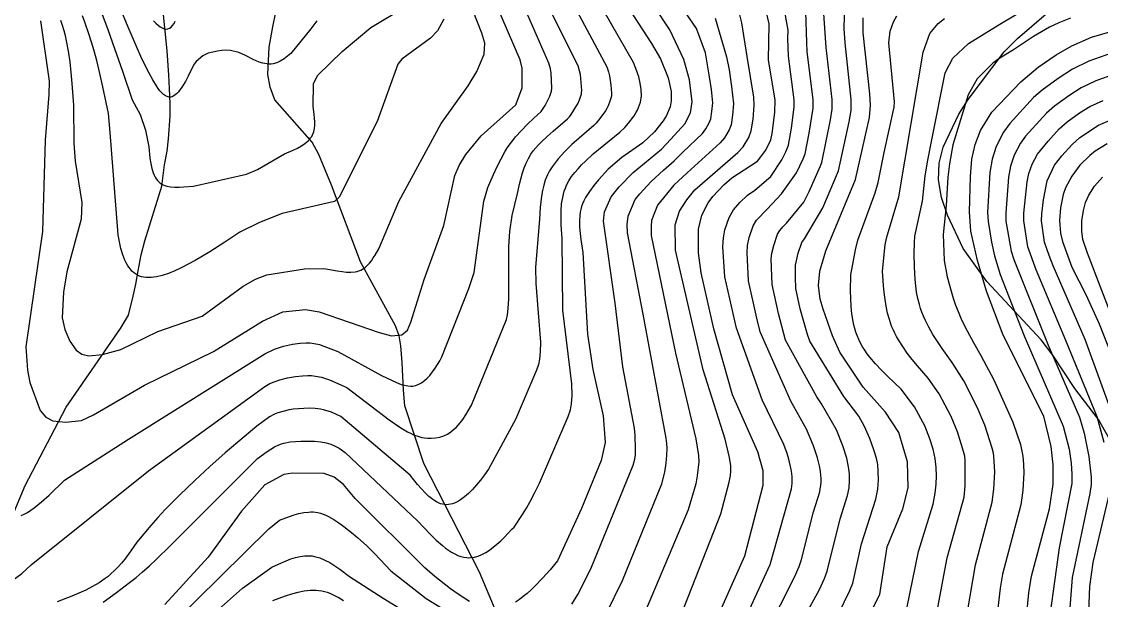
# Model space of a CAD drawing. Extents: x 197794 to 200030, y 561152 to 563931.
# Drawn here: x 198568.5 to 198874.4, y 562834.2 to 562998.3 of the extents above; entities that cross this region are included whole.
import ezdxf

# ---------------------------------------------------------------- set-up
doc = ezdxf.new("R2010")
doc.units = 0
for name, color, linetype in [('E0022112', 5, 'CONTINUOUS'), ('F0017111', 30, 'CONTINUOUS'), ('F0017114', 7, 'CONTINUOUS'), ('G0037213', 32, 'CONTINUOUS')]:
    doc.layers.add(name, color=color, linetype=linetype)

msp = doc.modelspace()

# ---------------------------------------------------------------- linework, layer by layer
at = {"layer": 'E0022112', "flags": 128}
msp.add_lwpolyline([(198563.248, 562851.934), (198569.475, 562866.793), (198581.132, 562889.057), (198596.486, 562911.381), (198598.793, 562915.109), (198600.114, 562920.467), (198600.82, 562923.856), (198601.525, 562927.653), (198602.388, 562932.182), (198603.382, 562936.206), (198608.155, 562951.714), (198609.001, 562957.769), (198609.684, 562961.587), (198610.057, 562965.082), (198610.546, 562971.533), (198610.532, 562975.015), (198610.407, 562979.357), (198610.187, 562983.172), (198609.73, 562990.089), (198608.01, 563006.83)], dxfattribs=at)
at = {"layer": 'E0022112'}
msp.add_lwpolyline([(198738.739, 562765.375), (198724.838, 562789.782), (198706.876, 562821.545), (198698.224, 562842.276), (198682.438, 562873.016), (198677.04, 562889.386), (198676.699, 562893.823), (198676.28, 562901.733), (198675.927, 562906.396), (198675.432, 562909.232), (198674.442, 562912.119), (198664.458, 562930.265), (198656.232, 562952.007), (198652.703, 562960.624), (198650.744, 562964.12), (198640.225, 562976.18), (198638.921, 562979.797), (198638.208, 562983.298), (198638.627, 562991.06), (198639.635, 562996.89), (198640.478, 563001.021)], dxfattribs=at)
at = {"layer": 'F0017111'}
for points, elevation in [([(198799.984, 562830.676), (198803.134, 562837.013), (198803.955, 562839.123), (198806.443, 562850.253), (198810.424, 562862.988), (198811.007, 562865.79), (198811.197, 562868.415), (198811.154, 562870.828), (198810.991, 562872.757), (198810.649, 562874.553), (198809.946, 562876.975), (198808.795, 562880.146), (198807.268, 562883.506), (198805.633, 562886.445), (198801.413, 562892.039), (198791.781, 562907.719), (198791.1, 562909.66), (198789.02, 562916.9), (198787.78, 562922.7), (198787.72, 562925.88), (198787.72, 562929.31), (198788.51, 562932.67), (198789.47, 562935.69), (198790.22, 562936.73), (198795.41, 562945.58), (198799.93, 562956.01), (198802.94, 562969.95), (198803.44, 562973.18), (198803.48, 562976.24), (198801.76, 562992.28), (198801.53, 562996.34), (198801.97, 563013.6)], 420), ([(198579.529, 562998.732), (198579.987, 562997.304), (198580.4, 562995.861), (198580.772, 562994.404), (198581.105, 562992.933), (198581.666, 562989.955), (198582.108, 562986.935), (198582.455, 562983.882), (198582.73, 562980.805), (198583.16, 562974.608), (198583.273, 562963.842), (198583.629, 562958.788), (198585.575, 562947.045), (198585.353, 562942.341), (198581.284, 562927.411), (198580.359, 562921.587), (198579.975, 562914.395), (198580.681, 562911.093), (198582.184, 562907.745), (198583.914, 562905.237), (198585.579, 562904.019), (198587.521, 562903.559), (198591.427, 562904.01), (198596.559, 562905.375), (198607.02, 562910.503), (198619.635, 562914.858), (198631.241, 562923.303), (198634.779, 562925.362), (198637.947, 562926.558), (198648.66, 562928.284), (198654.131, 562928.312), (198655.192, 562928.196), (198657.912, 562927.653), (198659.24, 562927.448), (198660.531, 562927.321), (198661.772, 562927.298), (198662.949, 562927.408), (198663.51, 562927.52), (198664.051, 562927.674), (198664.57, 562927.875), (198665.065, 562928.124), (198665.758, 562928.59), (198666.402, 562929.158), (198667.004, 562929.814), (198667.571, 562930.542), (198668.11, 562931.328), (198668.628, 562932.159), (198669.629, 562933.891), (198675.293, 562947.322), (198687.366, 562969.444), (198694.987, 562980.143), (198697.433, 562984.204), (198699.52, 562989.087), (198699.658, 562992.21), (198698.872, 562995.106), (198694.116, 563007.114)], 345), ([(198734.045, 562830.431), (198738.656, 562839.869), (198749.84, 562867.342), (198750.685, 562870.568), (198751.099, 562873.124), (198751.271, 562875.4), (198751.313, 562877.275), (198751.267, 562878.7), (198751.088, 562880.225), (198744.564, 562915.439), (198740.089, 562938.502), (198740.03, 562940.8), (198740.27, 562943.16), (198742.33, 562947.9), (198743.62, 562949.48), (198746.8, 562952.98), (198750.34, 562956.26), (198753.38, 562958.83), (198755.75, 562961.36), (198761.32, 562966.65), (198762.27, 562967.91), (198763.33, 562969.87), (198763.69, 562970.81), (198764.01, 562972.87), (198764.28, 562975.3), (198763.92, 562979.06), (198763.28, 562983.25), (198762.22, 562989.49), (198759.71, 562996.38), (198752.51, 563006.95)], 385), ([(198781.771, 562814.064), (198794.478, 562837.333), (198795.926, 562840.463), (198796.677, 562842.505), (198800.37, 562857.415), (198802.441, 562863.971), (198802.901, 562866.21), (198803.05, 562868.188), (198802.99, 562870.106), (198802.752, 562872.111), (198802.21, 562874.613), (198801.136, 562878.093), (198799.323, 562882.564), (198795.049, 562889.931), (198793.709, 562891.939), (198784.862, 562907.993), (198782.88, 562915.57), (198781.09, 562923.8), (198780.86, 562931.02), (198781.03, 562932.66), (198781.56, 562934.88), (198782.62, 562938.07), (198783.23, 562939.12), (198784.12, 562940.16), (198785.2, 562941.22), (198790.07, 562947.18), (198791.55, 562950.19), (198794.82, 562957.49), (198795.19, 562958.43), (198797.66, 562970.53), (198798.06, 562973.48), (198798.1, 562976.22), (198796.41, 562991.04), (198795.29, 563007.51)], 415), ([(198561.497, 562836.76), (198568.527, 562841.916), (198571.147, 562844.3), (198604.42, 562870.953), (198637.369, 562894.919), (198638.842, 562895.747), (198640.013, 562896.239), (198641.647, 562896.783), (198643.786, 562897.347), (198646.068, 562897.752), (198648.079, 562897.953), (198649.547, 562898.01), (198650.557, 562897.98), (198652.28, 562897.772), (198653.452, 562897.512), (198655.715, 562896.788), (198660.562, 562894.592), (198672.583, 562885.455), (198675.902, 562883.213), (198677.819, 562882.062), (198678.808, 562881.54), (198679.491, 562881.228), (198680.691, 562880.784), (198681.901, 562880.438), (198682.593, 562880.304), (198683.456, 562880.213), (198684.515, 562880.2), (198685.719, 562880.306), (198686.955, 562880.547), (198688.097, 562880.915), (198689.107, 562881.407), (198690.032, 562882.02), (198690.867, 562882.686), (198691.557, 562883.302), (198692.14, 562883.886), (198692.758, 562884.598), (198693.506, 562885.574), (198694.362, 562886.838), (198695.953, 562889.567), (198705.803, 562913.923), (198706.096, 562915.201), (198706.346, 562916.995), (198706.504, 562919.699), (198706.537, 562934.581), (198706.785, 562938.863), (198707.486, 562943.39), (198708.941, 562949.638), (198709.609, 562952.602), (198709.979, 562954.062), (198710.393, 562955.495), (198710.865, 562956.892), (198711.41, 562958.244), (198712.042, 562959.543), (198712.776, 562960.778), (198713.416, 562961.682), (198714.117, 562962.548), (198714.868, 562963.382), (198715.663, 562964.19), (198717.347, 562965.748), (198719.1, 562967.263), (198723.106, 562970.752), (198723.659, 562971.345), (198724.162, 562972.001), (198725.704, 562974.421), (198726.032, 562975.038), (198726.546, 562976.206), (198726.937, 562977.303), (198727.059, 562977.728), (198727.127, 562978.156), (198727.15, 562978.761), (198726.925, 562982.173), (198726.776, 562983.337), (198726.563, 562984.393), (198726.119, 562985.772), (198716.838, 563004.536)], 360), ([(198568.337, 562858.28), (198569.219, 562858.673), (198570.138, 562859.182), (198571.091, 562859.798), (198572.074, 562860.509), (198573.083, 562861.305), (198574.116, 562862.175), (198576.239, 562864.097), (198580.618, 562868.364), (198598.775, 562879.913), (198637.4, 562904.19), (198640.073, 562905.45), (198642.656, 562906.349), (198645.174, 562906.906), (198647.394, 562907.185), (198649.041, 562907.269), (198650.23, 562907.225), (198651.35, 562907.086), (198652.833, 562906.775), (198658.104, 562904.795), (198670.463, 562898.055), (198674.699, 562895.996), (198676.026, 562895.492), (198676.962, 562895.255), (198677.851, 562895.103), (198678.633, 562895.013), (198679.306, 562895.013), (198680.014, 562895.135), (198680.837, 562895.421), (198681.729, 562895.905), (198682.606, 562896.553), (198683.396, 562897.271), (198684.112, 562898.049), (198685.61, 562900.061), (198686.937, 562902.181), (198687.503, 562903.261), (198695.175, 562922.671), (198696.635, 562927.249), (198699.422, 562947.462), (198700.555, 562951.329), (198702.125, 562955.013), (198703.189, 562957.262), (198704.3, 562959.478), (198705.502, 562961.628), (198706.153, 562962.667), (198706.844, 562963.678), (198707.588, 562964.668), (198708.374, 562965.629), (198710.046, 562967.478), (198711.813, 562969.259), (198713.627, 562971.006), (198715.642, 562972.843), (198716.841, 562974.527), (198718.108, 562977.19), (198718.441, 562978.03), (198718.61, 562978.649), (198718.664, 562979.495), (198718.483, 562983.831), (198718.308, 562984.926), (198717.79, 562986.544), (198709.925, 563004.819)], 355), ([(198723.712, 563005.392), (198734.239, 562985.541), (198734.768, 562984.076), (198735.047, 562982.953), (198735.435, 562980.313), (198735.59, 562978.056), (198735.569, 562977.394), (198735.494, 562976.907), (198735.156, 562975.798), (198734.612, 562974.427), (198734.278, 562973.75), (198733.866, 562973.036), (198732.607, 562971.206), (198731.26, 562969.528), (198730.584, 562968.846), (198724.393, 562963.522), (198722.375, 562961.48), (198721.4, 562960.443), (198720.467, 562959.387), (198719.589, 562958.306), (198718.781, 562957.194), (198718.055, 562956.045), (198717.425, 562954.852), (198716.835, 562953.429), (198716.372, 562951.949), (198716.016, 562950.42), (198715.751, 562948.85), (198715.558, 562947.248), (198715.419, 562945.621), (198715.231, 562942.326), (198714.053, 562928.621), (198714.108, 562924.068), (198715.434, 562907.439), (198715.391, 562904.678), (198715.177, 562902.628), (198714.874, 562901.144), (198714.334, 562899.493), (198708.41, 562885.501), (198700.75, 562871.435), (198699.607, 562869.862), (198698.464, 562868.373), (198697.322, 562866.982), (198696.182, 562865.707), (198695.042, 562864.565), (198693.904, 562863.572), (198692.768, 562862.744), (198692.201, 562862.397), (198691.633, 562862.098), (198691.067, 562861.849), (198690.501, 562861.651), (198689.935, 562861.507), (198689.37, 562861.419), (198688.805, 562861.389), (198688.242, 562861.419), (198687.678, 562861.511), (198687.115, 562861.668), (198686.576, 562861.879), (198686.036, 562862.148), (198685.497, 562862.47), (198684.959, 562862.841), (198683.884, 562863.718), (198682.81, 562864.748), (198681.737, 562865.899), (198680.665, 562867.143), (198678.523, 562869.782), (198658.94, 562886.397), (198657.47, 562887.091), (198656.272, 562887.569), (198654.007, 562888.301), (198653.14, 562888.488), (198651.652, 562888.672), (198649.969, 562888.748), (198645.426, 562888.495), (198644.259, 562888.318), (198641.062, 562887.44), (198640.139, 562887.077), (198638.737, 562886.301), (198635.075, 562883.629), (198626.172, 562876.103), (198621.815, 562872.178), (198617.502, 562868.212), (198613.277, 562864.162), (198611.212, 562862.093), (198609.186, 562859.987), (198607.111, 562857.741), (198605.079, 562855.456), (198603.084, 562853.136), (198601.119, 562850.787), (198599.426, 562848.349), (198597.677, 562845.981), (198596.763, 562844.845), (198595.813, 562843.753), (198594.821, 562842.714), (198593.779, 562841.736), (198592.977, 562841.06), (198592.146, 562840.419), (198590.406, 562839.235), (198588.573, 562838.165), (198586.663, 562837.19), (198584.691, 562836.29), (198582.673, 562835.447), (198578.56, 562833.856)], 365), ([(198591.612, 562833.723), (198595.383, 562836.457), (198599.078, 562839.282), (198600.884, 562840.743), (198602.657, 562842.244), (198604.688, 562844.055), (198606.679, 562845.913), (198610.595, 562849.708), (198635.343, 562874.432), (198638.051, 562876.49), (198640.095, 562877.741), (198641.369, 562878.384), (198642.11, 562878.672), (198642.735, 562878.841), (198644.555, 562879.17), (198647.586, 562879.418), (198651.403, 562879.393), (198653.222, 562879.229), (198654.784, 562878.937), (198656.051, 562878.552), (198657.135, 562878.1), (198658.409, 562877.411), (198660.175, 562876.16), (198680.752, 562856.684), (198684.223, 562853.019), (198685.958, 562851.323), (198687.693, 562849.789), (198688.559, 562849.1), (198689.426, 562848.473), (198690.292, 562847.913), (198691.158, 562847.428), (198692.023, 562847.025), (198692.888, 562846.71), (198693.752, 562846.49), (198694.616, 562846.373), (198695.15, 562846.353), (198695.684, 562846.374), (198696.752, 562846.532), (198697.819, 562846.835), (198698.885, 562847.274), (198699.951, 562847.837), (198701.016, 562848.515), (198702.081, 562849.297), (198703.145, 562850.173), (198704.209, 562851.132), (198705.272, 562852.164), (198707.398, 562854.405), (198707.976, 562855.059), (198710.35, 562858.62), (198711.485, 562860.43), (198712.557, 562862.275), (198713.898, 562864.85), (198715.161, 562867.469), (198723.299, 562886.383), (198723.93, 562888.302), (198724.248, 562889.975), (198724.428, 562892.301), (198724.324, 562895.671), (198721.84, 562916.491), (198721.585, 562936.749), (198721.336, 562940.792), (198721.283, 562942.783), (198721.316, 562944.739), (198721.463, 562946.647), (198721.589, 562947.58), (198721.753, 562948.496), (198721.961, 562949.395), (198722.214, 562950.274), (198722.518, 562951.132), (198722.876, 562951.968), (198723.527, 562953.2), (198724.295, 562954.383), (198725.162, 562955.524), (198726.113, 562956.631), (198727.13, 562957.71), (198728.197, 562958.769), (198730.414, 562960.851), (198737.982, 562966.958), (198739.318, 562968.271), (198740.426, 562969.53), (198742.028, 562971.651), (198742.525, 562972.461), (198742.92, 562973.235), (198743.26, 562974.025), (198743.778, 562975.514), (198743.93, 562976.087), (198744.01, 562976.631), (198744.038, 562977.313), (198743.956, 562979.059), (198743.71, 562980.875), (198743.31, 562982.689), (198742.504, 562985.051), (198741.788, 562986.747), (198731.346, 563005.121)], 370), ([(198773.171, 562828.372), (198780.562, 562844.472), (198786.546, 562865.904), (198786.653, 562866.612), (198786.725, 562867.425), (198786.751, 562868.314), (198786.728, 562869.235), (198786.652, 562870.199), (198786.491, 562871.32), (198785.829, 562874.268), (198785.33, 562875.925), (198784.363, 562878.48), (198778.286, 562891.1), (198770.994, 562911.445), (198767.69, 562925.98), (198767.13, 562934.45), (198767.27, 562937.01), (198767.68, 562939.3), (198768.91, 562942.84), (198770.14, 562944.94), (198771.93, 562947.01), (198774.09, 562949.12), (198776.18, 562950.59), (198780.72, 562954.45), (198783.8, 562959.18), (198784.97, 562961.4), (198785.69, 562963.27), (198786.54, 562968.13), (198787.3, 562974.07), (198787.35, 562976.19), (198785.71, 562988.56), (198785.52, 562993.53), (198785.6, 562995.93), (198784.19, 563003.8)], 405), ([(198591.281, 563000.371), (198592.79, 562996.379), (198594.25, 562992.367), (198597.061, 562984.297), (198599.794, 562976.193), (198602.015, 562971.995), (198603.57, 562967.553), (198604.475, 562962.817), (198604.825, 562959.651), (198605.058, 562958.142), (198605.362, 562956.721), (198605.76, 562955.418), (198606.002, 562954.819), (198606.275, 562954.261), (198606.584, 562953.747), (198606.931, 562953.281), (198607.319, 562952.867), (198607.751, 562952.508), (198608.166, 562952.241), (198608.615, 562952.016), (198609.095, 562951.831), (198609.603, 562951.682), (198610.699, 562951.482), (198611.885, 562951.394), (198613.142, 562951.396), (198614.452, 562951.465), (198617.163, 562951.716), (198632.18, 562955.131), (198635.3, 562956.405), (198642.936, 562960.823), (198645.427, 562961.917), (198646.611, 562962.498), (198647.719, 562963.119), (198648.728, 562963.794), (198649.613, 562964.537), (198650.001, 562964.938), (198650.348, 562965.36), (198650.652, 562965.807), (198650.909, 562966.279), (198651.228, 562967.114), (198651.428, 562968.014), (198651.526, 562968.969), (198651.54, 562969.97), (198651.486, 562971.007), (198651.381, 562972.072), (198651.086, 562974.249), (198651.153, 562980.784), (198652.396, 562983.186), (198659.307, 562989.868), (198667.388, 562996.678), (198677.532, 563002.76)], 335), ([(198652.139, 562998.604), (198650.42, 562996.314), (198644.721, 562989.339), (198642.826, 562987.794), (198641.753, 562987.146), (198640.756, 562986.623), (198639.783, 562986.324), (198639.16, 562986.299), (198638.511, 562986.299), (198636.816, 562986.523), (198635.818, 562986.847), (198634.097, 562987.62), (198631.878, 562988.766), (198629.983, 562989.564), (198627.688, 562990.162), (198626.292, 562990.212), (198625.17, 562990.187), (198623.973, 562989.987), (198621.288, 562989.344), (198619.849, 562988.605), (198617.899, 562987.006), (198617.301, 562986.132), (198615.672, 562982.872), (198614.857, 562981.362), (198614.039, 562979.997), (198613.219, 562978.825), (198612.807, 562978.326), (198612.395, 562977.894), (198611.982, 562977.534), (198611.567, 562977.253), (198611.152, 562977.056), (198610.735, 562976.949), (198610.23, 562976.947), (198609.723, 562977.076), (198609.215, 562977.329), (198608.705, 562977.696), (198608.193, 562978.169), (198607.68, 562978.739), (198607.166, 562979.397), (198606.651, 562980.134), (198605.618, 562981.811), (198604.582, 562983.699), (198602.506, 562987.828), (198598.957, 562996.109), (198596.006, 563003.103)], 330), ([(198724.302, 562833.218), (198726.025, 562835.91), (198729.71, 562843.189), (198741.759, 562872.577), (198742.167, 562874.247), (198742.354, 562875.545), (198742.426, 562877.139), (198742.32, 562881.136), (198742.095, 562883.118), (198738.813, 562900.509), (198736.661, 562918.493), (198733.342, 562941.745), (198733.6, 562944.37), (198735.46, 562948.62), (198737.77, 562951.47), (198741.71, 562955.57), (198749.75, 562962.19), (198752.38, 562965), (198756.32, 562969.35), (198757.94, 562972.51), (198758.4, 562975.61), (198757.68, 562981.86), (198756.07, 562987.57), (198752.15, 562996.02), (198747.47, 563003)], 380), ([(198752.229, 562822.186), (198766.596, 562858.8), (198768.95, 562867.756), (198769.28, 562869.625), (198769.389, 562870.889), (198769.347, 562872.381), (198769.053, 562874.799), (198767.825, 562879.938), (198761.515, 562899.644), (198753.688, 562933.588), (198753.6, 562940.74), (198754.83, 562944.64), (198756.97, 562947.81), (198759.18, 562950.65), (198771.33, 562961.24), (198772.85, 562962.84), (198774.47, 562965.52), (198775.19, 562967.4), (198775.68, 562970.67), (198776.04, 562974.68), (198775.88, 562976.95), (198774.04, 562988.4), (198772.5, 562997.97), (198771.79, 563000.98)], 395), ([(198775.654, 562817.449), (198787.433, 562840.85), (198788.707, 562843.862), (198789.373, 562845.804), (198792.785, 562859.332), (198794.569, 562864.985), (198794.743, 562865.876), (198794.876, 562866.85), (198794.943, 562867.843), (198794.938, 562868.807), (198794.879, 562869.782), (198794.752, 562870.903), (198794.484, 562872.407), (198793.91, 562874.65), (198792.78, 562878.029), (198790.791, 562882.791), (198786.411, 562890.704), (198777.672, 562910.43), (198776.74, 562914.25), (198774.39, 562924.89), (198773.99, 562932.74), (198774.15, 562934.84), (198774.62, 562937.09), (198775.76, 562940.46), (198776.69, 562942.03), (198779.65, 562945.17), (198783.71, 562949.51), (198788, 562955.49), (198789.9, 562959.44), (198790.44, 562960.85), (198791.58, 562966.68), (198792.68, 562973.77), (198792.73, 562976.21), (198791.06, 562989.8), (198790.95, 562992.39), (198790.68, 563001.13)], 410), ([(198835.632, 562825.957), (198838.725, 562844.298), (198843.467, 562862.143), (198843.912, 562865.829), (198844.156, 562870.67), (198843.933, 562875.187), (198843.801, 562875.986), (198843.443, 562877.426), (198841.37, 562883.923), (198839.182, 562889.015), (198835.389, 562896.485), (198832.075, 562901.718), (198829.264, 562905.665), (198827.921, 562907.658), (198826.651, 562909.675), (198825.479, 562911.722), (198824.43, 562913.809), (198823.959, 562914.869), (198823.529, 562915.942), (198823.141, 562917.028), (198822.799, 562918.129), (198822.366, 562919.85), (198822.035, 562921.604), (198821.791, 562923.385), (198821.62, 562925.189), (198821.506, 562927.011), (198821.436, 562928.847), (198821.368, 562932.542), (198821.39, 562935.62), (198821.51, 562937.47), (198823.7, 562947.4), (198824.44, 562954.59), (198825.17, 562959.07), (198826.39, 562965.3), (198830.1, 562983.84), (198832.24, 562988.02), (198836.71, 562992.1), (198845.55, 562997.63), (198853.09, 563002.09)], 440), ([(198688.118, 562998.993), (198686.267, 562995.756), (198684.279, 562993.661), (198676.212, 562987.691), (198675.044, 562986.239), (198669.158, 562970.04), (198658.439, 562948.547), (198657.111, 562947.322), (198642.329, 562943.935), (198635.907, 562941.382), (198630.326, 562938.641), (198626.007, 562935.804), (198621.754, 562933.093), (198619.673, 562931.823), (198617.632, 562930.632), (198615.641, 562929.535), (198613.707, 562928.547), (198611.838, 562927.684), (198610.043, 562926.963), (198608.33, 562926.398), (198606.707, 562926.005), (198605.932, 562925.878), (198605.183, 562925.8), (198604.46, 562925.773), (198603.764, 562925.798), (198603.098, 562925.879), (198602.461, 562926.016), (198601.855, 562926.212), (198601.28, 562926.469), (198600.732, 562926.791), (198600.217, 562927.175), (198599.733, 562927.619), (198599.28, 562928.121), (198598.856, 562928.679), (198598.46, 562929.291), (198598.091, 562929.955), (198597.748, 562930.668), (198597.136, 562932.237), (198596.617, 562933.982), (198596.181, 562935.887), (198595.82, 562937.935), (198593.534, 562966.92), (198593.114, 562972.324), (198591.511, 562979.853), (198590.658, 562983.595), (198589.744, 562987.312), (198588.747, 562990.994), (198587.648, 562994.633), (198586.425, 562998.219), (198585.761, 562999.991)], 340), ([(198764.91, 562999.29), (198768.17, 562988.34), (198768.89, 562984.64), (198769.62, 562979.98), (198770.16, 562974.99), (198769.85, 562971.77), (198769.44, 562969.1), (198768.9, 562967.69), (198767.56, 562965.37), (198766.33, 562963.94), (198757.01, 562955.47), (198753.25, 562952), (198748.58, 562946.27), (198746.94, 562941.95), (198746.78, 562940.37), (198746.831, 562937.684), (198753.759, 562904.297), (198759.504, 562880.095), (198760.275, 562875.35), (198760.292, 562873.533), (198759.892, 562869.607), (198759.448, 562867.269), (198757.305, 562859.943), (198742.426, 562824.575)], 390), ([(198819.336, 562832.452), (198822.591, 562848.152), (198826.669, 562861.558), (198827.307, 562864.616), (198827.6, 562867.164), (198827.666, 562869.527), (198827.568, 562871.966), (198827.26, 562874.514), (198826.682, 562877.171), (198825.804, 562880.071), (198824.344, 562883.703), (198821.424, 562889.114), (198817.599, 562894.18), (198813.84, 562897.695), (198812.041, 562899.486), (198810.34, 562901.318), (198808.769, 562903.204), (198808.042, 562904.172), (198807.359, 562905.158), (198806.726, 562906.164), (198806.145, 562907.193), (198805.62, 562908.245), (198805.157, 562909.322), (198804.8, 562910.298), (198804.49, 562911.294), (198804.225, 562912.308), (198804.001, 562913.34), (198803.665, 562915.449), (198803.455, 562917.612), (198803.347, 562919.817), (198803.316, 562922.054), (198803.38, 562926.58), (198804.73, 562933.6), (198805.41, 562936.39), (198810.32, 562949.83), (198811.17, 562952.75), (198812.85, 562961.26), (198815.7, 562974.09), (198815.76, 562975.55), (198814.16, 562992.36), (198814.51, 562995.62), (198815.43, 562998.29), (198816.38, 562999.94)], 430), ([(198827.492, 562829.238), (198830.695, 562846.34), (198835.495, 562863.489), (198835.774, 562866.723), (198835.764, 562873.894), (198835.646, 562875.095), (198835.332, 562876.441), (198833.585, 562882.007), (198831.763, 562886.36), (198828.407, 562892.799), (198825.308, 562897.253), (198822.254, 562900.761), (198820.785, 562902.539), (198819.385, 562904.345), (198818.078, 562906.189), (198816.886, 562908.08), (198816.342, 562909.046), (198815.834, 562910.028), (198815.367, 562911.026), (198814.944, 562912.042), (198814.312, 562913.86), (198813.804, 562915.727), (198813.402, 562917.638), (198813.088, 562919.585), (198812.844, 562921.561), (198812.653, 562923.559), (198812.36, 562927.59), (198813.12, 562935.06), (198813.46, 562936.93), (198817.01, 562948.62), (198823.88, 562989.67), (198825.73, 562995.01), (198828.09, 562997.83), (198829.9, 562999.23)], 435), ([(198865.65, 562999.27), (198862.35, 562997.99), (198859.62, 562996.73), (198855.15, 562994.07), (198849.78, 562990.48), (198845.35, 562987.8), (198843.64, 562986.53), (198839.16, 562982.08), (198836.61, 562977.62), (198832.29, 562963.36), (198831.33, 562957.98), (198830.86, 562954.19), (198830.39, 562946.18), (198829.55, 562938.01), (198829.8, 562930.61), (198830.646, 562926.007), (198831.768, 562921.948), (198832.383, 562919.94), (198833.063, 562917.958), (198833.782, 562916.111), (198834.57, 562914.291), (198835.415, 562912.495), (198836.31, 562910.717), (198838.205, 562907.205), (198840.179, 562903.724), (198843.86, 562896.807), (198849.257, 562884.746), (198851.406, 562878.422), (198852.085, 562875.126), (198852.326, 562872.775), (198852.391, 562870.46), (198852.139, 562865.493), (198851.876, 562863.329), (198851.51, 562861.304), (198846.387, 562841.662), (198845.703, 562837.715), (198843.867, 562822.282)], 445), ([(198877.27, 562989.4), (198870.79, 562987.11), (198866.22, 562984.89), (198862.08, 562982.25), (198857.57, 562978.86), (198855.17, 562976.81), (198848.42, 562969.47), (198846.59, 562966.96), (198844.53, 562962.95), (198843.38, 562959.37), (198842.77, 562955.56), (198842.12, 562944.26), (198842.26, 562941.71), (198843.21, 562935.83), (198844.05, 562931.9), (198845.681, 562926.602), (198852.464, 562909.213), (198863.563, 562883.627), (198865.193, 562877.111), (198865.769, 562873.135), (198865.995, 562870.049), (198865.981, 562867.37), (198862.365, 562849.144), (198858.549, 562821.224)], 455), ([(198878.9, 562983.69), (198872.82, 562981.53), (198868.66, 562979.58), (198865.13, 562977.34), (198861.13, 562974.4), (198858.79, 562972.37), (198852.88, 562965.84), (198851.43, 562963.86), (198849.67, 562960.43), (198848.59, 562957.33), (198848.04, 562954.23), (198847.25, 562944.13), (198847.32, 562941.77), (198848.79, 562933.22), (198849.567, 562930.921), (198859.26, 562906.63), (198868.125, 562886.198), (198869.498, 562881.64), (198870.78, 562875.089), (198871.474, 562869.146), (198871.497, 562867.102), (198871.136, 562864.569), (198866.041, 562840.771), (198864.546, 562821.191)], 460), ([(198875.151, 562878.987), (198873.157, 562886.335), (198864.26, 562907.959), (198855.874, 562927.948), (198853.54, 562934.53), (198852.37, 562941.82), (198852.37, 562944.01), (198853.32, 562952.9), (198853.79, 562955.28), (198854.8, 562957.91), (198856.27, 562960.76), (198859.25, 562964.45), (198862.42, 562967.92), (198864.7, 562969.94), (198868.18, 562972.44), (198871.09, 562974.27), (198874.85, 562975.96)], 465), ([(198879.806, 562880.713), (198869.75, 562908.175), (198860.742, 562929.074), (198859.58, 562932.01), (198858.28, 562935.84), (198857.43, 562941.88), (198857.5, 562943.88), (198857.96, 562947.84), (198858.99, 562953.23), (198861.11, 562957.66), (198863.18, 562960.28), (198866.05, 562963.48), (198868.26, 562965.48), (198873.53, 562968.96), (198876.88, 562970.38)], 470), ([(198882.64, 562900.92), (198870.44, 562932.73), (198869.15, 562936.57), (198868.81, 562938.95), (198868.83, 562941.85), (198869.26, 562944.8), (198869.83, 562947.04), (198870.78, 562949.14), (198872.42, 562951.73), (198874.65, 562954.26)], 480), ([(198870.377, 562818.974), (198871.122, 562838.226), (198872.083, 562845.027), (198876.734, 562864.935)], 465), ([(198611.174, 562827.473), (198638.501, 562854.547), (198641.58, 562856.95), (198644.325, 562858.003), (198645.691, 562858.466), (198647.049, 562858.854), (198648.398, 562859.142), (198649.734, 562859.304), (198650.396, 562859.329), (198651.055, 562859.314), (198651.709, 562859.255), (198652.359, 562859.149), (198653.14, 562858.955), (198653.914, 562858.695), (198654.679, 562858.377), (198655.435, 562858.01), (198656.917, 562857.161), (198658.356, 562856.212), (198659.748, 562855.217), (198661.097, 562854.186), (198662.406, 562853.122), (198663.68, 562852.029), (198666.136, 562849.769), (198668.497, 562847.43), (198673.061, 562842.623), (198683.116, 562834.78), (198688.947, 562831.217)], 380), ([(198614.872, 562823.339), (198631.072, 562837.677), (198639.388, 562843.671), (198642.083, 562844.934), (198643.426, 562845.509), (198644.763, 562846.016), (198646.092, 562846.432), (198647.41, 562846.735), (198648.716, 562846.903), (198649.364, 562846.929), (198650.009, 562846.912), (198650.747, 562846.838), (198651.48, 562846.707), (198652.208, 562846.524), (198652.932, 562846.292), (198654.368, 562845.695), (198655.79, 562844.949), (198657.202, 562844.082), (198658.606, 562843.125), (198661.4, 562841.06), (198670.923, 562834.921), (198690.188, 562823.073)], 385), ([(198659.633, 562834.098), (198658.153, 562835.038), (198656.646, 562835.831), (198655.88, 562836.164), (198655.106, 562836.45), (198654.322, 562836.684), (198653.528, 562836.864), (198652.71, 562836.988), (198651.881, 562837.055), (198651.042, 562837.07), (198650.194, 562837.035), (198649.338, 562836.955), (198648.474, 562836.833), (198646.725, 562836.481), (198644.954, 562836.007), (198643.167, 562835.443), (198639.563, 562834.163)], 390)]:
    msp.add_lwpolyline(points, dxfattribs=dict(at, elevation=elevation))
at = {"layer": 'F0017114'}
for points, elevation in [([(198737.9, 563005.99), (198746.96, 562992.1), (198749.43, 562987.79), (198751.67, 562982.37), (198752.48, 562978.55), (198752.52, 562975.92), (198752.18, 562974.21), (198751.19, 562971.74), (198750.23, 562970.16), (198747.8, 562967.12), (198744.43, 562963.97), (198738.56, 562959.77), (198734.68, 562956.54), (198731.919, 562953.475), (198730.578, 562951.833), (198729.317, 562950.167), (198728.743, 562949.317), (198728.219, 562948.452), (198727.756, 562947.569), (198727.364, 562946.665), (198727.096, 562945.889), (198726.882, 562945.096), (198726.717, 562944.288), (198726.599, 562943.467), (198726.488, 562941.786), (198726.52, 562940.063), (198726.666, 562938.306), (198726.898, 562936.524), (198727.505, 562932.916), (198728.819, 562909.73), (198730.253, 562899.667), (198733.256, 562886.549), (198733.82, 562879.062), (198732.697, 562873.898), (198727.121, 562860.323), (198720.321, 562845.447), (198718.181, 562842.951), (198716.034, 562840.532), (198713.876, 562838.263), (198712.79, 562837.21), (198711.698, 562836.222), (198710.601, 562835.31), (198709.496, 562834.483), (198708.384, 562833.751)], 375), ([(198573.79, 562998.56), (198576.237, 562981.437), (198576.194, 562977.648), (198575.162, 562964.714), (198574.38, 562938.806), (198569.704, 562906.096), (198570.113, 562899.519), (198570.816, 562896.015), (198573.76, 562888.109), (198575.348, 562886.234), (198577.303, 562885.178), (198580.879, 562884.763), (198585.418, 562885.286), (198588.878, 562886.863), (198603.321, 562895.295), (198622.879, 562904.767), (198636.723, 562913.452), (198642.491, 562916.085), (198648.893, 562916.722), (198652.755, 562916.04), (198669.739, 562910.173), (198673.237, 562909.25), (198676.176, 562909.504), (198677.793, 562910.859), (198678.724, 562913.143), (198682.476, 562925.224), (198688.076, 562940.578), (198691.211, 562954.666), (198692.418, 562957.521), (198694.309, 562960.617), (198698.624, 562965.923), (198708.476, 562974.788), (198710.281, 562979.585), (198710.244, 562985.127), (198709.687, 562987.46), (198702.778, 563003.51)], 350), ([(198762.187, 562821.807), (198773.332, 562846.926), (198778.598, 562866.932), (198778.521, 562870.981), (198776.995, 562876.324), (198769.822, 562892.524), (198764.538, 562911.258), (198760.99, 562927.07), (198760.26, 562932.79), (198760.27, 562939.53), (198761.2, 562943.5), (198762.93, 562946.94), (198764.27, 562948.76), (198767.4, 562952.1), (198769.67, 562954.05), (198776.95, 562958.73), (198779.32, 562961.88), (198780.76, 562964.82), (198781.13, 562966.57), (198781.88, 562972.57), (198781.97, 562976.17), (198780.1, 562987.43), (198780.27, 562997.75), (198779.54, 563000.9)], 400), ([(198605.831, 562998.583), (198606.49, 562997.927), (198607.129, 562997.364), (198607.745, 562996.903), (198608.336, 562996.553), (198608.902, 562996.323), (198609.438, 562996.224), (198609.945, 562996.264), (198610.414, 562996.446), (198610.853, 562996.764), (198611.264, 562997.208), (198611.65, 562997.771), (198612.012, 562998.442)], 325), ([(198807.568, 562827.951), (198811.594, 562835.943), (198813.711, 562849.48), (198818.141, 562860.188), (198819.617, 562866.144), (198819.398, 562873.502), (198816.959, 562881.879), (198813.253, 562887.586), (198806.888, 562894.742), (198800.29, 562904.62), (198798.2, 562909.3), (198795.59, 562916.78), (198794.74, 562919.66), (198794.22, 562923.57), (198794.58, 562927.6), (198796.32, 562933.31), (198804.68, 562953.59), (198808.7, 562971.13), (198808.95, 562974.63), (198808.77, 562977.89), (198806.87, 562995.14), (198806.86, 562999.42)], 425), ([(198852.195, 562819.742), (198853.786, 562836.383), (198854.584, 562841.088), (198859.689, 562860.241), (198860.699, 562867.16), (198860.692, 562872.723), (198860.152, 562877.842), (198858.023, 562886.497), (198846.553, 562909.48), (198841.775, 562921.932), (198839.31, 562930.59), (198837.42, 562938.91), (198836.99, 562944.39), (198837.26, 562954.44), (198837.71, 562959.33), (198838.65, 562963.51), (198840.15, 562967.44), (198843.34, 562972.69), (198851.54, 562981.25), (198856.47, 562985.39), (198861.57, 562988.91), (198865.98, 562991.5), (198871.55, 562993.89), (198879.73, 562996.33)], 450), ([(198875.97, 562963.65), (198872.59, 562961.61), (198871.06, 562960.42), (198868.29, 562957.65), (198865.95, 562954.56), (198864.19, 562951.18), (198863.57, 562949.31), (198862.78, 562945.57), (198862.48, 562941.94), (198862.74, 562938.32), (198863.31, 562935.99), (198865.99, 562928.73), (198869.92, 562920.99), (198873.75, 562912.64), (198883.81, 562886.91)], 475), ([(198695.353, 562833.97), (198694.28, 562834.59), (198692.122, 562835.996), (198689.949, 562837.573), (198685.58, 562841.014), (198682.725, 562843.52), (198662.979, 562863.11), (198659.648, 562867.111), (198657.017, 562869.151), (198654.222, 562870.18), (198645.173, 562870.304), (198642.779, 562869.901), (198637.385, 562867.049), (198630.804, 562859.542), (198621.356, 562846.544), (198609.048, 562833.1)], 375)]:
    msp.add_lwpolyline(points, dxfattribs=dict(at, elevation=elevation))
at = {"layer": 'G0037213', "flags": 128}
msp.add_lwpolyline([(198878.92, 562876.03), (198873.59, 562885.53), (198866.89, 562894.34), (198860.63, 562903.77), (198857.26, 562908.08), (198841.94, 562924.63), (198835.23, 562934.05), (198830.74, 562943.44), (198829.08, 562948.49), (198828.19, 562953.52), (198828.4, 562958.16), (198829.59, 562962.73), (198834, 562972.07), (198836.65, 562976.25), (198846.81, 562989.74), (198850.6, 562993.55), (198863.49, 563004.67)], dxfattribs=at)

doc.saveas('drawing.dxf')
